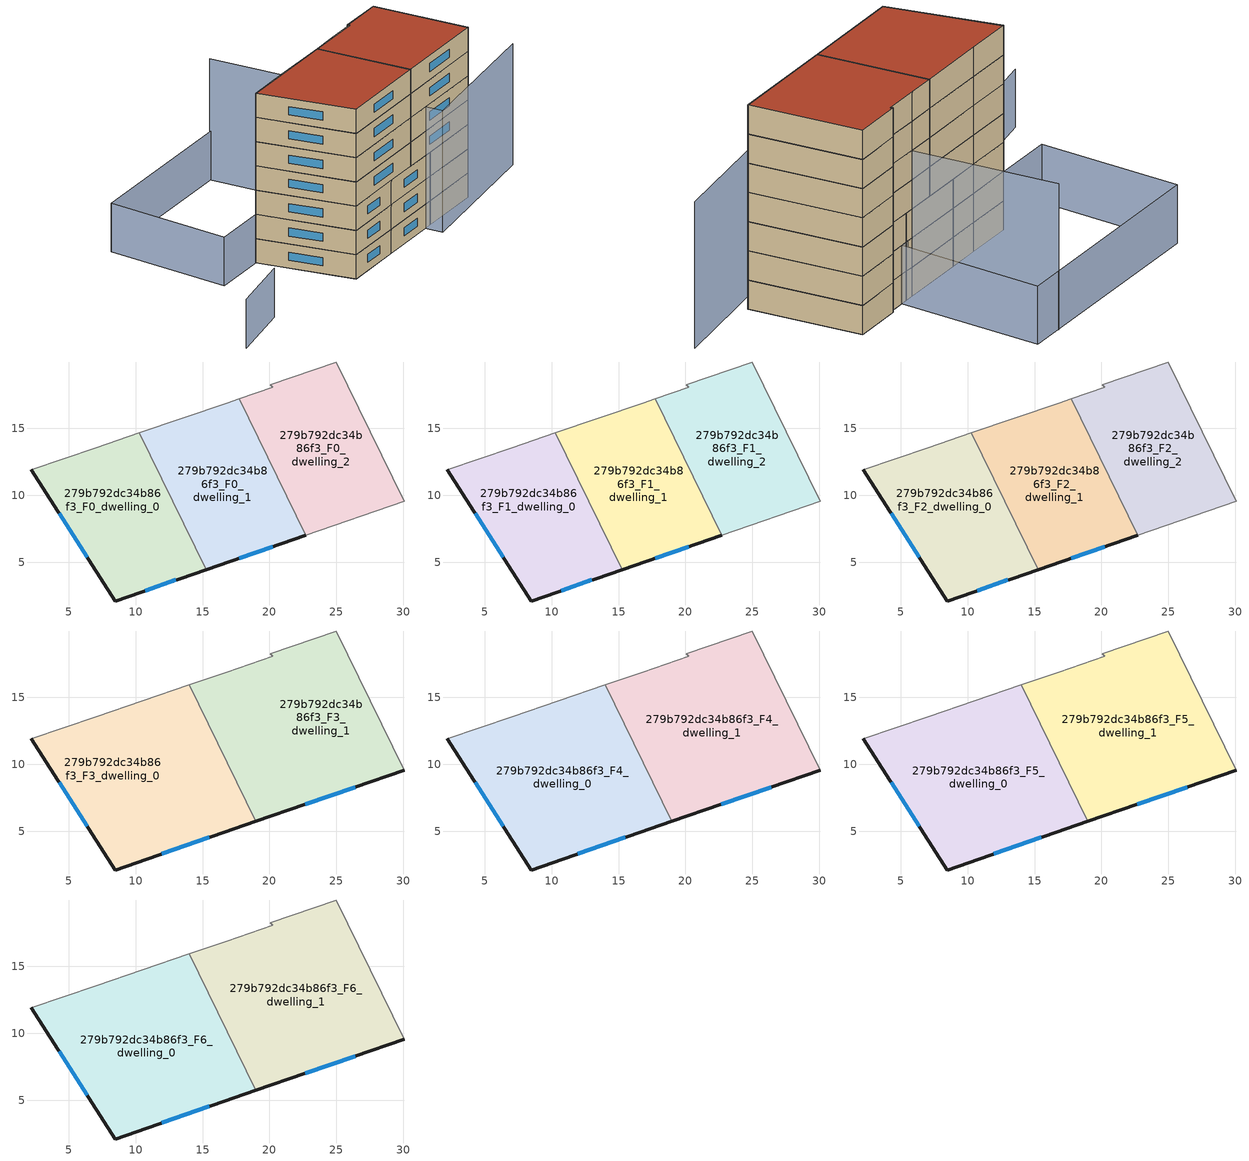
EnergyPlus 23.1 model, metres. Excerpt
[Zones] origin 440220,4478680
279b792dc34b86f3_F0_dwelling_0
 floor ground (EU_floor_Construction): 15.26,4.45 10.28,14.67 7.05,13.56 2.2,11.91 8.46,2.11 z0
 wall outside (EU_wall_Construction): 15.26,4.45 8.46,2.11 2.2,11.91 z0:3
 wall adiabatic (EU_wall_Construction): 2.2,11.91 7.05,13.56 10.28,14.67 z0:3
 wall to 279b792dc34b86f3_F0_dwelling_1 (EU_wall_Construction): 10.28,14.67 15.26,4.45 z0:3
 window (EU_Window_Construction): 6.39,5.36 4.27,8.66 / 13.01,3.68 10.72,2.88 z0.99:2.01
279b792dc34b86f3_F0_dwelling_1
 floor ground (EU_floor_Construction): 22.71,7.03 17.74,17.21 16.8,16.89 10.28,14.67 15.26,4.45 z0
 wall outside (EU_wall_Construction): 22.71,7.03 15.26,4.45 z0:3
 wall adiabatic (EU_wall_Construction): 10.28,14.67 16.8,16.89 17.74,17.21 z0:3
 wall to 279b792dc34b86f3_F0_dwelling_2 (EU_wall_Construction): 17.74,17.21 22.71,7.03 z0:3
 window (EU_Window_Construction): 20.24,6.17 17.73,5.31 z0.99:2.01
279b792dc34b86f3_F0_dwelling_2
 floor ground (EU_floor_Construction): 30.08,9.57 25,19.97 20.05,18.25 20.25,18.06 17.74,17.21 22.71,7.03 z0
 wall adiabatic (EU_wall_Construction): 17.74,17.21 20.25,18.06 20.05,18.25 25,19.97 30.08,9.57 22.71,7.03 z0:3
279b792dc34b86f3_F1_dwelling_0
 floor to 279b792dc34b86f3_F0_dwelling_0 (EU_floor_Construction): 15.26,4.45 10.28,14.67 7.05,13.56 2.2,11.91 8.46,2.11 z3
 wall outside (EU_wall_Construction): 15.26,4.45 8.46,2.11 2.2,11.91 z3:6
 wall adiabatic (EU_wall_Construction): 2.2,11.91 7.05,13.56 10.28,14.67 z3:6
 wall to 279b792dc34b86f3_F1_dwelling_1 (EU_wall_Construction): 10.28,14.67 15.26,4.45 z3:6
 window (EU_Window_Construction): 6.39,5.36 4.27,8.66 / 13.01,3.68 10.72,2.88 z3.99:5.01
279b792dc34b86f3_F1_dwelling_1
 floor to 279b792dc34b86f3_F0_dwelling_1 (EU_floor_Construction): 22.71,7.03 17.74,17.21 16.8,16.89 10.28,14.67 15.26,4.45 z3
 wall outside (EU_wall_Construction): 22.71,7.03 15.26,4.45 z3:6
 wall adiabatic (EU_wall_Construction): 10.28,14.67 16.8,16.89 17.74,17.21 z3:6
 wall to 279b792dc34b86f3_F1_dwelling_2 (EU_wall_Construction): 17.74,17.21 22.71,7.03 z3:6
 window (EU_Window_Construction): 20.24,6.17 17.73,5.31 z3.99:5.01
279b792dc34b86f3_F1_dwelling_2
 floor to 279b792dc34b86f3_F0_dwelling_2 (EU_floor_Construction): 30.08,9.57 25,19.97 20.05,18.25 20.25,18.06 17.74,17.21 22.71,7.03 z3
 wall adiabatic (EU_wall_Construction): 17.74,17.21 20.25,18.06 20.05,18.25 25,19.97 30.08,9.57 22.71,7.03 z3:6
279b792dc34b86f3_F2_dwelling_0
 floor to 279b792dc34b86f3_F1_dwelling_0 (EU_floor_Construction): 15.26,4.45 10.28,14.67 7.05,13.56 2.2,11.91 8.46,2.11 z6
 wall outside (EU_wall_Construction): 15.26,4.45 8.46,2.11 2.2,11.91 z6:9
 wall adiabatic (EU_wall_Construction): 2.2,11.91 7.05,13.56 10.28,14.67 z6:9
 wall to 279b792dc34b86f3_F2_dwelling_1 (EU_wall_Construction): 10.28,14.67 15.26,4.45 z6:9
 window (EU_Window_Construction): 6.39,5.36 4.27,8.66 / 13.01,3.68 10.72,2.88 z6.99:8.01
279b792dc34b86f3_F2_dwelling_1
 floor to 279b792dc34b86f3_F1_dwelling_1 (EU_floor_Construction): 22.71,7.03 17.74,17.21 16.8,16.89 10.28,14.67 15.26,4.45 z6
 wall outside (EU_wall_Construction): 22.71,7.03 15.26,4.45 z6:9
 wall adiabatic (EU_wall_Construction): 10.28,14.67 16.8,16.89 17.74,17.21 z6:9
 wall to 279b792dc34b86f3_F2_dwelling_2 (EU_wall_Construction): 17.74,17.21 22.71,7.03 z6:9
 window (EU_Window_Construction): 20.24,6.17 17.73,5.31 z6.99:8.01
279b792dc34b86f3_F2_dwelling_2
 floor to 279b792dc34b86f3_F1_dwelling_2 (EU_floor_Construction): 30.08,9.57 25,19.97 20.05,18.25 20.25,18.06 17.74,17.21 22.71,7.03 z6
 wall adiabatic (EU_wall_Construction): 17.74,17.21 20.25,18.06 20.05,18.25 25,19.97 30.08,9.57 22.71,7.03 z6:9
279b792dc34b86f3_F3_dwelling_0
 floor to 279b792dc34b86f3_F2_dwelling_0 (EU_floor_Construction): 15.26,4.45 10.28,14.67 7.05,13.56 2.2,11.91 8.46,2.11 z9
 floor to 279b792dc34b86f3_F2_dwelling_1 (EU_floor_Construction): 18.99,5.74 14.01,15.94 10.28,14.67 15.26,4.45 z9
 wall outside (EU_wall_Construction): 18.99,5.74 8.46,2.11 2.2,11.91 z9:12
 wall adiabatic (EU_wall_Construction): 2.2,11.91 7.05,13.56 14.01,15.94 z9:12
 wall to 279b792dc34b86f3_F3_dwelling_1 (EU_wall_Construction): 14.01,15.94 18.99,5.74 z9:12
 window (EU_Window_Construction): 6.39,5.36 4.27,8.66 / 15.5,4.54 11.95,3.31 z9.99:11.01
279b792dc34b86f3_F3_dwelling_1
 floor to 279b792dc34b86f3_F2_dwelling_1 (EU_floor_Construction): 22.71,7.03 17.74,17.21 16.8,16.89 14.01,15.94 18.99,5.74 z9
 floor to 279b792dc34b86f3_F2_dwelling_2 (EU_floor_Construction): 30.08,9.57 25,19.97 20.05,18.25 20.25,18.06 17.74,17.21 22.71,7.03 z9
 wall outside (EU_wall_Construction): 30.08,9.57 18.99,5.74 z9:12
 wall adiabatic (EU_wall_Construction): 14.01,15.94 16.8,16.89 20.25,18.06 20.05,18.25 25,19.97 30.08,9.57 z9:12
 window (EU_Window_Construction): 26.4,8.3 22.66,7.01 z9.99:11.01
279b792dc34b86f3_F4_dwelling_0
 floor to 279b792dc34b86f3_F3_dwelling_0 (EU_floor_Construction): 18.99,5.74 14.01,15.94 7.05,13.56 2.2,11.91 8.46,2.11 z12
 wall outside (EU_wall_Construction): 18.99,5.74 8.46,2.11 2.2,11.91 z12:15
 wall adiabatic (EU_wall_Construction): 2.2,11.91 7.05,13.56 14.01,15.94 z12:15
 wall to 279b792dc34b86f3_F4_dwelling_1 (EU_wall_Construction): 14.01,15.94 18.99,5.74 z12:15
 window (EU_Window_Construction): 6.39,5.36 4.27,8.66 / 15.5,4.54 11.95,3.31 z12.99:14.01
279b792dc34b86f3_F4_dwelling_1
 floor to 279b792dc34b86f3_F3_dwelling_1 (EU_floor_Construction): 30.08,9.57 25,19.97 20.05,18.25 20.25,18.06 16.8,16.89 14.01,15.94 18.99,5.74 z12
 wall outside (EU_wall_Construction): 30.08,9.57 18.99,5.74 z12:15
 wall adiabatic (EU_wall_Construction): 14.01,15.94 16.8,16.89 20.25,18.06 20.05,18.25 25,19.97 30.08,9.57 z12:15
 window (EU_Window_Construction): 26.4,8.3 22.66,7.01 z12.99:14.01
279b792dc34b86f3_F5_dwelling_0
 floor to 279b792dc34b86f3_F4_dwelling_0 (EU_floor_Construction): 18.99,5.74 14.01,15.94 7.05,13.56 2.2,11.91 8.46,2.11 z15
 wall outside (EU_wall_Construction): 18.99,5.74 8.46,2.11 2.2,11.91 z15:18
 wall adiabatic (EU_wall_Construction): 2.2,11.91 7.05,13.56 14.01,15.94 z15:18
 wall to 279b792dc34b86f3_F5_dwelling_1 (EU_wall_Construction): 14.01,15.94 18.99,5.74 z15:18
 window (EU_Window_Construction): 6.39,5.36 4.27,8.66 / 15.5,4.54 11.95,3.31 z15.99:17.01
279b792dc34b86f3_F5_dwelling_1
 floor to 279b792dc34b86f3_F4_dwelling_1 (EU_floor_Construction): 30.08,9.57 25,19.97 20.05,18.25 20.25,18.06 16.8,16.89 14.01,15.94 18.99,5.74 z15
 wall outside (EU_wall_Construction): 30.08,9.57 18.99,5.74 z15:18
 wall adiabatic (EU_wall_Construction): 14.01,15.94 16.8,16.89 20.25,18.06 20.05,18.25 25,19.97 30.08,9.57 z15:18
 window (EU_Window_Construction): 26.4,8.3 22.66,7.01 z15.99:17.01
279b792dc34b86f3_F6_dwelling_0
 floor to 279b792dc34b86f3_F5_dwelling_0 (EU_floor_Construction): 18.99,5.74 14.01,15.94 7.05,13.56 2.2,11.91 8.46,2.11 z18
 wall outside (EU_wall_Construction): 18.99,5.74 8.46,2.11 2.2,11.91 z18:21
 wall adiabatic (EU_wall_Construction): 2.2,11.91 7.05,13.56 14.01,15.94 z18:21
 wall to 279b792dc34b86f3_F6_dwelling_1 (EU_wall_Construction): 14.01,15.94 18.99,5.74 z18:21
 window (EU_Window_Construction): 6.39,5.36 4.27,8.66 / 15.5,4.54 11.95,3.31 z18.99:20.01
 roof outside (EU_roof_Construction): 14.01,15.94 18.99,5.74 8.46,2.11 2.2,11.91 7.05,13.56 z21
279b792dc34b86f3_F6_dwelling_1
 floor to 279b792dc34b86f3_F5_dwelling_1 (EU_floor_Construction): 30.08,9.57 25,19.97 20.05,18.25 20.25,18.06 16.8,16.89 14.01,15.94 18.99,5.74 z18
 wall outside (EU_wall_Construction): 30.08,9.57 18.99,5.74 z18:21
 wall adiabatic (EU_wall_Construction): 14.01,15.94 16.8,16.89 20.25,18.06 20.05,18.25 25,19.97 30.08,9.57 z18:21
 window (EU_Window_Construction): 26.4,8.3 22.66,7.01 z18.99:20.01
 roof outside (EU_roof_Construction): 25,19.97 30.08,9.57 18.99,5.74 14.01,15.94 16.8,16.89 20.25,18.06 20.05,18.25 z21
shading: -4.11,0.7 -11.04,-3.1 / 18.44,17.45 -3.8,9.85 / -3.8,9.85 -8.55,23.74 / -8.55,23.74 13.7,31.34 / 13.7,31.34 18.44,17.45 z0:6; 38.56,12.49 22.75,4.84 / 22.75,4.84 10.43,30.3 z0:15
[Building]
EU S2 Campaign: North Axis=0; Terrain=City; Solar Distribution=FullExterior
[Site:Location]
Madrid: Latitude=40.5; Longitude=-3.5; Time Zone=1; Elevation=609
[SizingPeriod:WeatherFileDays]
AnnualSizingPeriod: Begin Month=1; Begin Day of Month=1; End Month=12; End Day of Month=31; Day of Week for Start Day=Monday; Use Weather File Daylight Saving Period=No; Use Weather File Rain and Snow Indicators=No
[MATERIAL]
EU_InternalMass_Material: Roughness=MediumRough; Thickness=0.1; Conductivity=1; Density=1800; Specific Heat=900; Thermal Absorptance=0.9; Solar Absorptance=0.7; Visible Absorptance=0.7
[MATERIAL:NOMASS] Roughness=MediumRough; Thermal Absorptance=0.9; Solar Absorptance=0.7; Visible Absorptance=0.7
Name | Thermal Resistance
EU_wall_NoMass | 0.609216
EU_roof_NoMass | 0.513268
EU_floor_NoMass | 0.568163
[WINDOWMATERIAL:SIMPLEGLAZINGSYSTEM]
EU_Window_SimpleGlazing: UFactor=5.50606; Solar Heat Gain Coefficient=0.85; Visible Transmittance=0.85
[CONSTRUCTION]
EU_wall_Construction: EU_wall_NoMass
EU_roof_Construction: EU_roof_NoMass
EU_floor_Construction: EU_floor_NoMass
EU_InternalMass_Construction: EU_InternalMass_Material
EU_Window_Construction: EU_Window_SimpleGlazing
[ZONE] Type=1; Multiplier=1; Ceiling Height=autocalculate; Floor Area=autocalculate; Part of Total Floor Area=Yes
Name | Volume
279b792dc34b86f3_F0_dwelling_0; 279b792dc34b86f3_F1_dwelling_0; 279b792dc34b86f3_F2_dwelling_0 | 266.429
279b792dc34b86f3_F3_dwelling_0 | 399.635
279b792dc34b86f3_F4_dwelling_0; 279b792dc34b86f3_F5_dwelling_0; 279b792dc34b86f3_F6_dwelling_0 | 399.643
279b792dc34b86f3_F0_dwelling_1; 279b792dc34b86f3_F1_dwelling_1; 279b792dc34b86f3_F2_dwelling_1 | 266.435
279b792dc34b86f3_F3_dwelling_1 | 399.623
279b792dc34b86f3_F4_dwelling_1; 279b792dc34b86f3_F5_dwelling_1; 279b792dc34b86f3_F6_dwelling_1 | 399.624
279b792dc34b86f3_F0_dwelling_2 | 266.421
279b792dc34b86f3_F1_dwelling_2; 279b792dc34b86f3_F2_dwelling_2 | 266.42
[INTERNALMASS] Construction=EU_InternalMass_Construction
Name | Zone or ZoneList | Surface Area
279b792dc34b86f3_F0_dwelling_0_EU_InternalMass | 279b792dc34b86f3_F0_dwelling_0 | 88.8097
279b792dc34b86f3_F0_dwelling_1_EU_InternalMass | 279b792dc34b86f3_F0_dwelling_1 | 88.8117
279b792dc34b86f3_F0_dwelling_2_EU_InternalMass | 279b792dc34b86f3_F0_dwelling_2 | 88.8068
279b792dc34b86f3_F1_dwelling_0_EU_InternalMass | 279b792dc34b86f3_F1_dwelling_0 | 88.8097
279b792dc34b86f3_F1_dwelling_1_EU_InternalMass | 279b792dc34b86f3_F1_dwelling_1 | 88.8117
279b792dc34b86f3_F1_dwelling_2_EU_InternalMass | 279b792dc34b86f3_F1_dwelling_2 | 88.8068
279b792dc34b86f3_F2_dwelling_0_EU_InternalMass | 279b792dc34b86f3_F2_dwelling_0 | 88.8097
279b792dc34b86f3_F2_dwelling_1_EU_InternalMass | 279b792dc34b86f3_F2_dwelling_1 | 88.8117
279b792dc34b86f3_F2_dwelling_2_EU_InternalMass | 279b792dc34b86f3_F2_dwelling_2 | 88.8068
279b792dc34b86f3_F3_dwelling_0_EU_InternalMass | 279b792dc34b86f3_F3_dwelling_0 | 133.214
279b792dc34b86f3_F3_dwelling_1_EU_InternalMass | 279b792dc34b86f3_F3_dwelling_1 | 133.208
279b792dc34b86f3_F4_dwelling_0_EU_InternalMass | 279b792dc34b86f3_F4_dwelling_0 | 133.214
279b792dc34b86f3_F4_dwelling_1_EU_InternalMass | 279b792dc34b86f3_F4_dwelling_1 | 133.208
279b792dc34b86f3_F5_dwelling_0_EU_InternalMass | 279b792dc34b86f3_F5_dwelling_0 | 133.214
279b792dc34b86f3_F5_dwelling_1_EU_InternalMass | 279b792dc34b86f3_F5_dwelling_1 | 133.208
279b792dc34b86f3_F6_dwelling_0_EU_InternalMass | 279b792dc34b86f3_F6_dwelling_0 | 133.214
279b792dc34b86f3_F6_dwelling_1_EU_InternalMass | 279b792dc34b86f3_F6_dwelling_1 | 133.208
[OTHEREQUIPMENT] Fuel Type=Electricity; Design Level Calculation Method=Watts/Area; Power per Zone Floor Area=1; Fraction Latent=0; Fraction Radiant=0; Fraction Lost=0; Carbon Dioxide Generation Rate=0; EndUse Subcategory=EU_Step8_InternalGains
Name | Zone or ZoneList or Space or SpaceList | Schedule
EU_Step8_InternalGain_279b792dc34b86f3_F0_dwelling_0_f000 | 279b792dc34b86f3_F0_dwelling_0 | EU_Step8_GainSchedule_279b792dc34b86f3_F0_dwelling_0_f000
EU_Step8_InternalGain_279b792dc34b86f3_F0_dwelling_1_f000 | 279b792dc34b86f3_F0_dwelling_1 | EU_Step8_GainSchedule_279b792dc34b86f3_F0_dwelling_1_f000
EU_Step8_InternalGain_279b792dc34b86f3_F0_dwelling_2_f000 | 279b792dc34b86f3_F0_dwelling_2 | EU_Step8_GainSchedule_279b792dc34b86f3_F0_dwelling_2_f000
EU_Step8_InternalGain_279b792dc34b86f3_F1_dwelling_0_f000 | 279b792dc34b86f3_F1_dwelling_0 | EU_Step8_GainSchedule_279b792dc34b86f3_F1_dwelling_0_f000
EU_Step8_InternalGain_279b792dc34b86f3_F1_dwelling_1_f000 | 279b792dc34b86f3_F1_dwelling_1 | EU_Step8_GainSchedule_279b792dc34b86f3_F1_dwelling_1_f000
EU_Step8_InternalGain_279b792dc34b86f3_F1_dwelling_2_f000 | 279b792dc34b86f3_F1_dwelling_2 | EU_Step8_GainSchedule_279b792dc34b86f3_F1_dwelling_2_f000
EU_Step8_InternalGain_279b792dc34b86f3_F2_dwelling_0_f000 | 279b792dc34b86f3_F2_dwelling_0 | EU_Step8_GainSchedule_279b792dc34b86f3_F2_dwelling_0_f000
EU_Step8_InternalGain_279b792dc34b86f3_F2_dwelling_1_f000 | 279b792dc34b86f3_F2_dwelling_1 | EU_Step8_GainSchedule_279b792dc34b86f3_F2_dwelling_1_f000
EU_Step8_InternalGain_279b792dc34b86f3_F2_dwelling_2_f000 | 279b792dc34b86f3_F2_dwelling_2 | EU_Step8_GainSchedule_279b792dc34b86f3_F2_dwelling_2_f000
EU_Step8_InternalGain_279b792dc34b86f3_F3_dwelling_0_f000 | 279b792dc34b86f3_F3_dwelling_0 | EU_Step8_GainSchedule_279b792dc34b86f3_F3_dwelling_0_f000
EU_Step8_InternalGain_279b792dc34b86f3_F3_dwelling_1_f000 | 279b792dc34b86f3_F3_dwelling_1 | EU_Step8_GainSchedule_279b792dc34b86f3_F3_dwelling_1_f000
EU_Step8_InternalGain_279b792dc34b86f3_F4_dwelling_0_f000 | 279b792dc34b86f3_F4_dwelling_0 | EU_Step8_GainSchedule_279b792dc34b86f3_F4_dwelling_0_f000
EU_Step8_InternalGain_279b792dc34b86f3_F4_dwelling_1_f000 | 279b792dc34b86f3_F4_dwelling_1 | EU_Step8_GainSchedule_279b792dc34b86f3_F4_dwelling_1_f000
EU_Step8_InternalGain_279b792dc34b86f3_F5_dwelling_0_f000 | 279b792dc34b86f3_F5_dwelling_0 | EU_Step8_GainSchedule_279b792dc34b86f3_F5_dwelling_0_f000
EU_Step8_InternalGain_279b792dc34b86f3_F5_dwelling_1_f000 | 279b792dc34b86f3_F5_dwelling_1 | EU_Step8_GainSchedule_279b792dc34b86f3_F5_dwelling_1_f000
EU_Step8_InternalGain_279b792dc34b86f3_F6_dwelling_0_f000 | 279b792dc34b86f3_F6_dwelling_0 | EU_Step8_GainSchedule_279b792dc34b86f3_F6_dwelling_0_f000
EU_Step8_InternalGain_279b792dc34b86f3_F6_dwelling_1_f000 | 279b792dc34b86f3_F6_dwelling_1 | EU_Step8_GainSchedule_279b792dc34b86f3_F6_dwelling_1_f000
[ZONEVENTILATION:DESIGNFLOWRATE] Schedule=EU_AlwaysOn; Design Flow Rate Calculation Method=AirChanges/Hour; Air Changes per Hour=0.752966; Ventilation Type=Natural; Fan Pressure Rise=0; Fan Total Efficiency=1; Constant Term Coefficient=1; Temperature Term Coefficient=0; Velocity Term Coefficient=0; Velocity Squared Term Coefficient=0; Minimum Indoor Temperature=-100; Maximum Indoor Temperature=100; Delta Temperature=-100; Minimum Outdoor Temperature=-100; Maximum Outdoor Temperature=100; Maximum Wind Speed=40
Name | Zone or ZoneList or Space or SpaceList
EU_ConstantAir_279b792dc34b86f3_F0_dwelling_0 | 279b792dc34b86f3_F0_dwelling_0
EU_ConstantAir_279b792dc34b86f3_F0_dwelling_1 | 279b792dc34b86f3_F0_dwelling_1
EU_ConstantAir_279b792dc34b86f3_F0_dwelling_2 | 279b792dc34b86f3_F0_dwelling_2
EU_ConstantAir_279b792dc34b86f3_F1_dwelling_0 | 279b792dc34b86f3_F1_dwelling_0
EU_ConstantAir_279b792dc34b86f3_F1_dwelling_1 | 279b792dc34b86f3_F1_dwelling_1
EU_ConstantAir_279b792dc34b86f3_F1_dwelling_2 | 279b792dc34b86f3_F1_dwelling_2
EU_ConstantAir_279b792dc34b86f3_F2_dwelling_0 | 279b792dc34b86f3_F2_dwelling_0
EU_ConstantAir_279b792dc34b86f3_F2_dwelling_1 | 279b792dc34b86f3_F2_dwelling_1
EU_ConstantAir_279b792dc34b86f3_F2_dwelling_2 | 279b792dc34b86f3_F2_dwelling_2
EU_ConstantAir_279b792dc34b86f3_F3_dwelling_0 | 279b792dc34b86f3_F3_dwelling_0
EU_ConstantAir_279b792dc34b86f3_F3_dwelling_1 | 279b792dc34b86f3_F3_dwelling_1
EU_ConstantAir_279b792dc34b86f3_F4_dwelling_0 | 279b792dc34b86f3_F4_dwelling_0
EU_ConstantAir_279b792dc34b86f3_F4_dwelling_1 | 279b792dc34b86f3_F4_dwelling_1
EU_ConstantAir_279b792dc34b86f3_F5_dwelling_0 | 279b792dc34b86f3_F5_dwelling_0
EU_ConstantAir_279b792dc34b86f3_F5_dwelling_1 | 279b792dc34b86f3_F5_dwelling_1
EU_ConstantAir_279b792dc34b86f3_F6_dwelling_0 | 279b792dc34b86f3_F6_dwelling_0
EU_ConstantAir_279b792dc34b86f3_F6_dwelling_1 | 279b792dc34b86f3_F6_dwelling_1
[HVACTEMPLATE:THERMOSTAT] Constant Heating Setpoint=20; Constant Cooling Setpoint=50
EU_HeatOnly_279b792dc34b86f3_F0_dwelling_0; EU_HeatOnly_279b792dc34b86f3_F0_dwelling_1; EU_HeatOnly_279b792dc34b86f3_F0_dwelling_2; EU_HeatOnly_279b792dc34b86f3_F1_dwelling_0; EU_HeatOnly_279b792dc34b86f3_F1_dwelling_1; EU_HeatOnly_279b792dc34b86f3_F1_dwelling_2; EU_HeatOnly_279b792dc34b86f3_F2_dwelling_0; EU_HeatOnly_279b792dc34b86f3_F2_dwelling_1; EU_HeatOnly_279b792dc34b86f3_F2_dwelling_2; EU_HeatOnly_279b792dc34b86f3_F3_dwelling_0; EU_HeatOnly_279b792dc34b86f3_F3_dwelling_1; EU_HeatOnly_279b792dc34b86f3_F4_dwelling_0; EU_HeatOnly_279b792dc34b86f3_F4_dwelling_1; EU_HeatOnly_279b792dc34b86f3_F5_dwelling_0; EU_HeatOnly_279b792dc34b86f3_F5_dwelling_1; EU_HeatOnly_279b792dc34b86f3_F6_dwelling_0; EU_HeatOnly_279b792dc34b86f3_F6_dwelling_1
[HVACTEMPLATE:ZONE:IDEALLOADSAIRSYSTEM] System Availability Schedule=EU_AlwaysOn; Maximum Heating Supply Air Temperature=50; Minimum Cooling Supply Air Temperature=13; Maximum Heating Supply Air Humidity Ratio=0.0156; Minimum Cooling Supply Air Humidity Ratio=0.0077; Heating Limit=NoLimit; Cooling Limit=NoLimit; Heating Availability Schedule=EU_AlwaysOn; Cooling Availability Schedule=EU_CoolingOff; Dehumidification Control Type=ConstantSensibleHeatRatio; Cooling Sensible Heat Ratio=0.7; Dehumidification Setpoint=60; Humidification Control Type=None; Humidification Setpoint=30; Outdoor Air Method=None; Outdoor Air Flow Rate per Person=0.00944; Outdoor Air Flow Rate per Zone Floor Area=0; Outdoor Air Flow Rate per Zone=0; Demand Controlled Ventilation Type=None; Outdoor Air Economizer Type=NoEconomizer; Heat Recovery Type=None; Sensible Heat Recovery Effectiveness=0.7; Latent Heat Recovery Effectiveness=0.65
Name | Template Thermostat
279b792dc34b86f3_F0_dwelling_0 | EU_HeatOnly_279b792dc34b86f3_F0_dwelling_0
279b792dc34b86f3_F0_dwelling_1 | EU_HeatOnly_279b792dc34b86f3_F0_dwelling_1
279b792dc34b86f3_F0_dwelling_2 | EU_HeatOnly_279b792dc34b86f3_F0_dwelling_2
279b792dc34b86f3_F1_dwelling_0 | EU_HeatOnly_279b792dc34b86f3_F1_dwelling_0
279b792dc34b86f3_F1_dwelling_1 | EU_HeatOnly_279b792dc34b86f3_F1_dwelling_1
279b792dc34b86f3_F1_dwelling_2 | EU_HeatOnly_279b792dc34b86f3_F1_dwelling_2
279b792dc34b86f3_F2_dwelling_0 | EU_HeatOnly_279b792dc34b86f3_F2_dwelling_0
279b792dc34b86f3_F2_dwelling_1 | EU_HeatOnly_279b792dc34b86f3_F2_dwelling_1
279b792dc34b86f3_F2_dwelling_2 | EU_HeatOnly_279b792dc34b86f3_F2_dwelling_2
279b792dc34b86f3_F3_dwelling_0 | EU_HeatOnly_279b792dc34b86f3_F3_dwelling_0
279b792dc34b86f3_F3_dwelling_1 | EU_HeatOnly_279b792dc34b86f3_F3_dwelling_1
279b792dc34b86f3_F4_dwelling_0 | EU_HeatOnly_279b792dc34b86f3_F4_dwelling_0
279b792dc34b86f3_F4_dwelling_1 | EU_HeatOnly_279b792dc34b86f3_F4_dwelling_1
279b792dc34b86f3_F5_dwelling_0 | EU_HeatOnly_279b792dc34b86f3_F5_dwelling_0
279b792dc34b86f3_F5_dwelling_1 | EU_HeatOnly_279b792dc34b86f3_F5_dwelling_1
279b792dc34b86f3_F6_dwelling_0 | EU_HeatOnly_279b792dc34b86f3_F6_dwelling_0
279b792dc34b86f3_F6_dwelling_1 | EU_HeatOnly_279b792dc34b86f3_F6_dwelling_1
[SIZING:ZONE] Zone Cooling Design Supply Air Temperature Input Method=SupplyAirTemperature; Zone Cooling Design Supply Air Temperature=13; Zone Heating Design Supply Air Temperature Input Method=SupplyAirTemperature; Zone Heating Design Supply Air Temperature=50; Zone Cooling Design Supply Air Humidity Ratio=0.008; Zone Heating Design Supply Air Humidity Ratio=0.008; Cooling Design Air Flow Method=DesignDay; Cooling Design Air Flow Rate=0; Cooling Minimum Air Flow per Zone Floor Area=0.000762; Cooling Minimum Air Flow=0; Cooling Minimum Air Flow Fraction=0.2; Heating Design Air Flow Method=DesignDay; Heating Design Air Flow Rate=0; Heating Maximum Air Flow per Zone Floor Area=0.002032; Heating Maximum Air Flow=0.141576; Heating Maximum Air Flow Fraction=0.3; Account for Dedicated Outdoor Air System=No; Dedicated Outdoor Air System Control Strategy=NeutralSupplyAir; Dedicated Outdoor Air Low Setpoint Temperature for Design=autosize; Dedicated Outdoor Air High Setpoint Temperature for Design=autosize; Zone Load Sizing Method=Sensible Load Only No Latent Load; Zone Latent Cooling Design Supply Air Humidity Ratio Input Method=HumidityRatioDifference; Zone Cooling Design Supply Air Humidity Ratio Difference=0.005; Zone Latent Heating Design Supply Air Humidity Ratio Input Method=HumidityRatioDifference; Zone Humidification Design Supply Air Humidity Ratio Difference=0.005
279b792dc34b86f3_F0_dwelling_0; 279b792dc34b86f3_F0_dwelling_1; 279b792dc34b86f3_F0_dwelling_2; 279b792dc34b86f3_F1_dwelling_0; 279b792dc34b86f3_F1_dwelling_1; 279b792dc34b86f3_F1_dwelling_2; 279b792dc34b86f3_F2_dwelling_0; 279b792dc34b86f3_F2_dwelling_1; 279b792dc34b86f3_F2_dwelling_2; 279b792dc34b86f3_F3_dwelling_0; 279b792dc34b86f3_F3_dwelling_1; 279b792dc34b86f3_F4_dwelling_0; 279b792dc34b86f3_F4_dwelling_1; 279b792dc34b86f3_F5_dwelling_0; 279b792dc34b86f3_F5_dwelling_1; 279b792dc34b86f3_F6_dwelling_0; 279b792dc34b86f3_F6_dwelling_1
[SCHEDULE:CONSTANT]
Name | Hourly Value
EU_AlwaysOn | 1
EU_CoolingOff | 0
[SCHEDULE:FILE] Column Number=1; Rows to Skip at Top=0; Number of Hours of Data=8760; Column Separator=Comma; Interpolate to Timestep=No; Minutes per Item=60; Adjust Schedule for Daylight Savings=Yes
Name | File
EU_Step8_GainSchedule_279b792dc34b86f3_F0_dwelling_0_f000 | ../../schedules/279b792dc34b86f3/279b792dc34b86f3_F0_dwelling_0_f000_gain.csv
EU_Step8_GainSchedule_279b792dc34b86f3_F0_dwelling_1_f000 | ../../schedules/279b792dc34b86f3/279b792dc34b86f3_F0_dwelling_1_f000_gain.csv
EU_Step8_GainSchedule_279b792dc34b86f3_F0_dwelling_2_f000 | ../../schedules/279b792dc34b86f3/279b792dc34b86f3_F0_dwelling_2_f000_gain.csv
EU_Step8_GainSchedule_279b792dc34b86f3_F1_dwelling_0_f000 | ../../schedules/279b792dc34b86f3/279b792dc34b86f3_F1_dwelling_0_f000_gain.csv
EU_Step8_GainSchedule_279b792dc34b86f3_F1_dwelling_1_f000 | ../../schedules/279b792dc34b86f3/279b792dc34b86f3_F1_dwelling_1_f000_gain.csv
EU_Step8_GainSchedule_279b792dc34b86f3_F1_dwelling_2_f000 | ../../schedules/279b792dc34b86f3/279b792dc34b86f3_F1_dwelling_2_f000_gain.csv
EU_Step8_GainSchedule_279b792dc34b86f3_F2_dwelling_0_f000 | ../../schedules/279b792dc34b86f3/279b792dc34b86f3_F2_dwelling_0_f000_gain.csv
EU_Step8_GainSchedule_279b792dc34b86f3_F2_dwelling_1_f000 | ../../schedules/279b792dc34b86f3/279b792dc34b86f3_F2_dwelling_1_f000_gain.csv
EU_Step8_GainSchedule_279b792dc34b86f3_F2_dwelling_2_f000 | ../../schedules/279b792dc34b86f3/279b792dc34b86f3_F2_dwelling_2_f000_gain.csv
EU_Step8_GainSchedule_279b792dc34b86f3_F3_dwelling_0_f000 | ../../schedules/279b792dc34b86f3/279b792dc34b86f3_F3_dwelling_0_f000_gain.csv
EU_Step8_GainSchedule_279b792dc34b86f3_F3_dwelling_1_f000 | ../../schedules/279b792dc34b86f3/279b792dc34b86f3_F3_dwelling_1_f000_gain.csv
EU_Step8_GainSchedule_279b792dc34b86f3_F4_dwelling_0_f000 | ../../schedules/279b792dc34b86f3/279b792dc34b86f3_F4_dwelling_0_f000_gain.csv
EU_Step8_GainSchedule_279b792dc34b86f3_F4_dwelling_1_f000 | ../../schedules/279b792dc34b86f3/279b792dc34b86f3_F4_dwelling_1_f000_gain.csv
EU_Step8_GainSchedule_279b792dc34b86f3_F5_dwelling_0_f000 | ../../schedules/279b792dc34b86f3/279b792dc34b86f3_F5_dwelling_0_f000_gain.csv
EU_Step8_GainSchedule_279b792dc34b86f3_F5_dwelling_1_f000 | ../../schedules/279b792dc34b86f3/279b792dc34b86f3_F5_dwelling_1_f000_gain.csv
EU_Step8_GainSchedule_279b792dc34b86f3_F6_dwelling_0_f000 | ../../schedules/279b792dc34b86f3/279b792dc34b86f3_F6_dwelling_0_f000_gain.csv
EU_Step8_GainSchedule_279b792dc34b86f3_F6_dwelling_1_f000 | ../../schedules/279b792dc34b86f3/279b792dc34b86f3_F6_dwelling_1_f000_gain.csv
